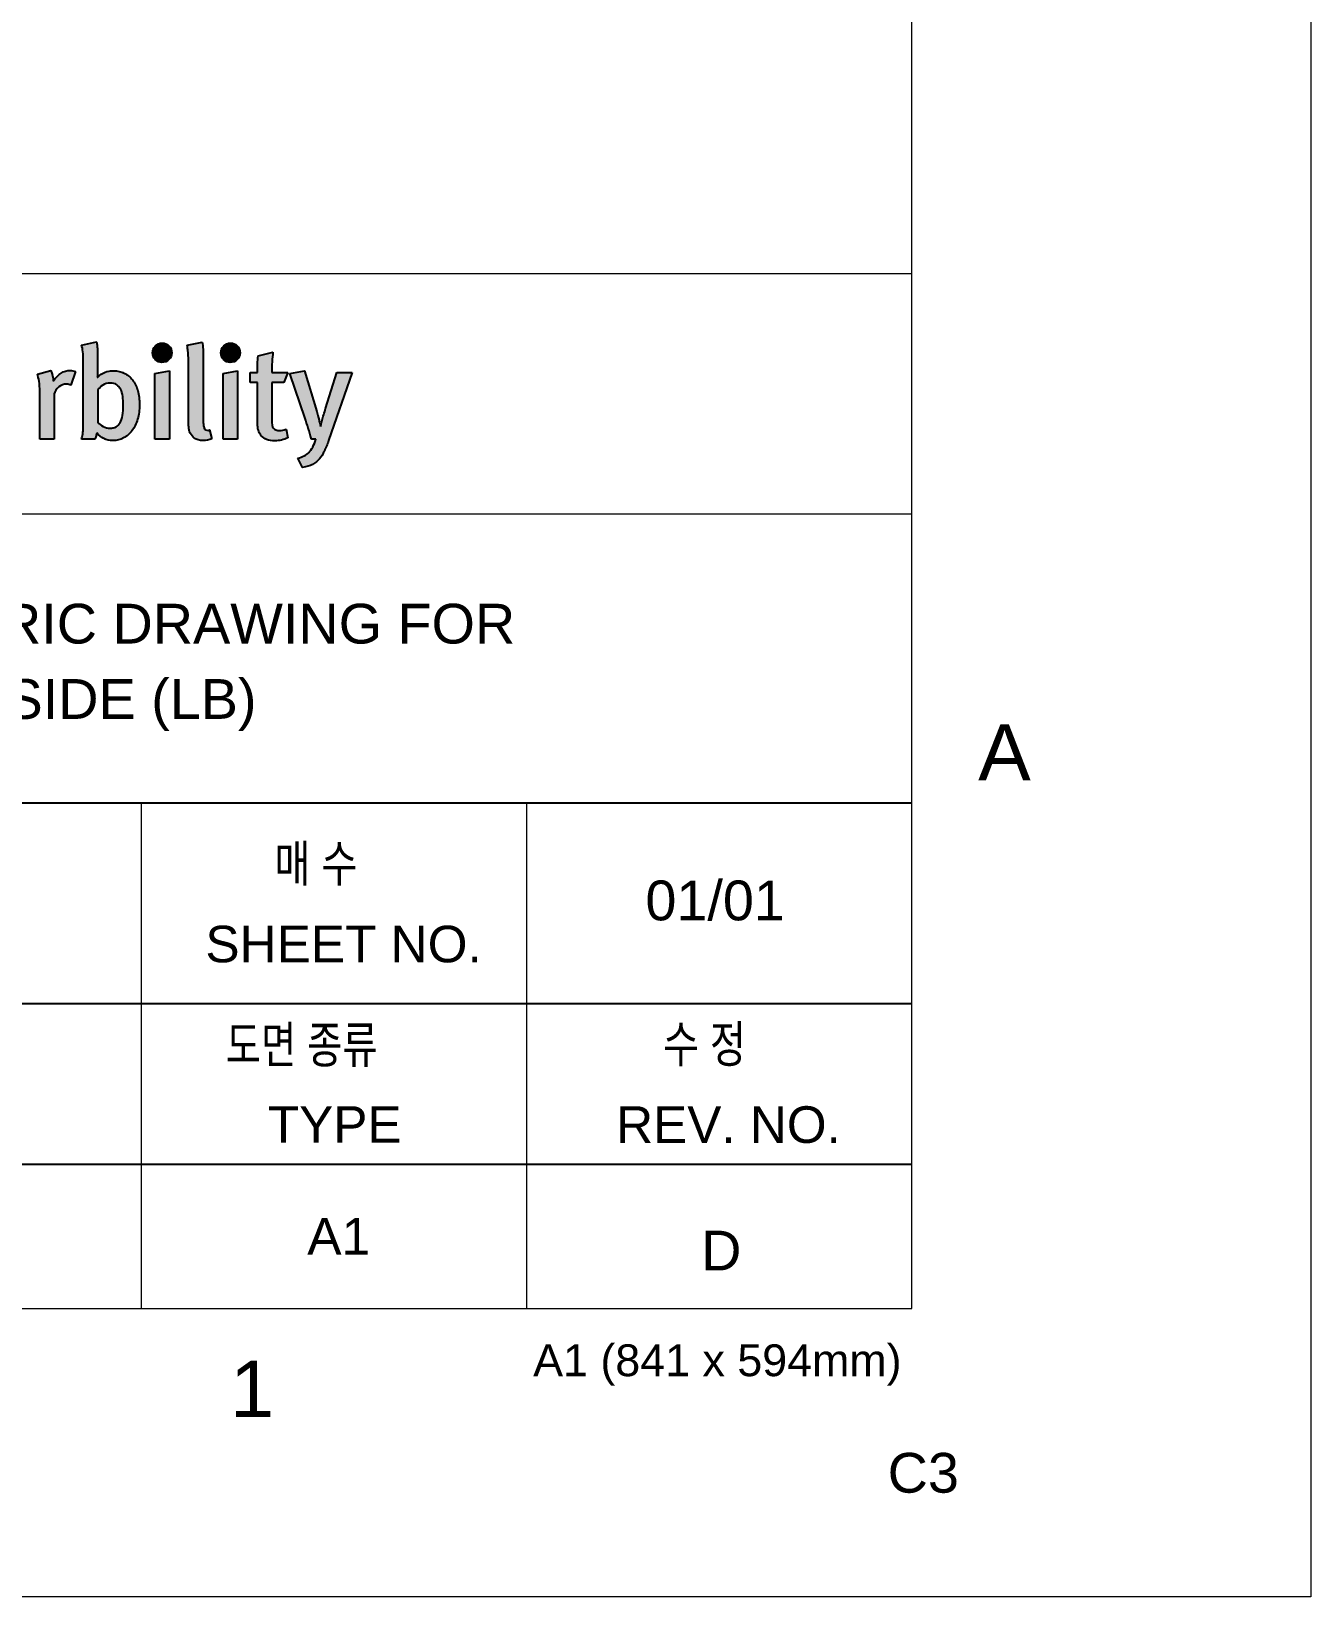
# Model space of a CAD drawing. Header units: inches. Extents: x 1128 to 1969, y -3 to 591.
# Drawn here: x 1889 to 1969.4, y -2.6 to 95.8 of the extents above; entities that cross this region are included whole.
import ezdxf
from ezdxf.enums import TextEntityAlignment as Align

# ---------------------------------------------------------------- set-up
doc = ezdxf.new("R2010")
doc.units = ezdxf.units.IN
doc.header["$MEASUREMENT"] = 0
for name, color, linetype in [('BG 0 -1', 7, 'Continuous'), ('BG _U+B808_U+C774_U+C5B4 1', 7, 'Continuous'), ('BG Default', 7, 'Continuous'), ('BG VPORT', 7, 'Continuous'), ('FRAME', 7, 'Continuous')]:
    doc.layers.add(name, color=color, linetype=linetype)
doc.styles.add('Arial', font='arial.ttf')

msp = doc.modelspace()

# ---------------------------------------------------------------- hatches: boundary and pattern name
at = {"layer": 'BG 0 -1', "linetype": 'ByBlock', "true_color": 0x005bac}
h = msp.add_hatch(color=154, dxfattribs=at)
edge = h.paths.add_edge_path()
edge.add_spline(control_points=[(1897.866, 75.549), (1897.866, 75.384), (1897.806, 75.241), (1897.687, 75.123), (1897.569, 75.004), (1897.424, 74.945), (1897.253, 74.945), (1897.087, 74.945), (1896.947, 75.004), (1896.834, 75.123), (1896.721, 75.241), (1896.664, 75.384), (1896.664, 75.549), (1896.664, 75.721), (1896.722, 75.865), (1896.838, 75.984), (1896.954, 76.103), (1897.098, 76.162), (1897.269, 76.162), (1897.429, 76.162), (1897.569, 76.104), (1897.687, 75.988), (1897.806, 75.873), (1897.866, 75.726), (1897.866, 75.549)], knot_values=[0, 0, 0, 0, 1, 1, 1, 2, 2, 2, 3, 3, 3, 4, 4, 4, 5, 5, 5, 6, 6, 6, 7, 7, 7, 8, 8, 8, 8], degree=3, periodic=0)
h = msp.add_hatch(color=154, dxfattribs=at)
edge = h.paths.add_edge_path()
edge.add_spline(control_points=[(1900.384, 70.139), (1900.219, 70.073), (1900.036, 70.04), (1899.837, 70.04), (1899.605, 70.04), (1899.427, 70.086), (1899.303, 70.177), (1899.179, 70.268), (1899.088, 70.376), (1899.03, 70.5), (1898.971, 70.624), (1898.938, 70.754), (1898.93, 70.889), (1898.922, 71.024), (1898.918, 71.136), (1898.918, 71.225), (1898.918, 71.225), (1898.918, 74.795), (1898.918, 74.795), (1898.918, 74.939), (1898.916, 75.067), (1898.914, 75.181), (1898.911, 75.294), (1898.905, 75.398), (1898.897, 75.491), (1898.889, 75.585), (1898.88, 75.675), (1898.872, 75.761), (1898.864, 75.846), (1898.852, 75.933), (1898.835, 76.022), (1898.835, 76.022), (1899.771, 76.229), (1899.771, 76.229), (1899.804, 76.102), (1899.825, 75.947), (1899.833, 75.765), (1899.841, 75.583), (1899.845, 75.353), (1899.845, 75.077), (1899.845, 75.077), (1899.845, 71.523), (1899.845, 71.523), (1899.845, 71.379), (1899.847, 71.265), (1899.85, 71.179), (1899.852, 71.094), (1899.858, 71.024), (1899.866, 70.972), (1899.875, 70.92), (1899.884, 70.878), (1899.895, 70.848), (1899.906, 70.817), (1899.92, 70.791), (1899.937, 70.769), (1899.964, 70.73), (1900.007, 70.703), (1900.065, 70.686), (1900.123, 70.669), (1900.18, 70.675), (1900.235, 70.703), (1900.235, 70.703), (1900.384, 70.139), (1900.384, 70.139)], knot_values=[0, 0, 0, 0, 1, 1, 1, 2, 2, 2, 3, 3, 3, 4, 4, 4, 5, 5, 5, 6, 6, 6, 7, 7, 7, 8, 8, 8, 9, 9, 9, 10, 10, 10, 11, 11, 11, 12, 12, 12, 13, 13, 13, 14, 14, 14, 15, 15, 15, 16, 16, 16, 17, 17, 17, 18, 18, 18, 19, 19, 19, 20, 20, 20, 21, 21, 21, 21], degree=3, periodic=0)
h = msp.add_hatch(color=154, dxfattribs=at)
edge = h.paths.add_edge_path()
edge.add_spline(control_points=[(1902.157, 75.549), (1902.157, 75.384), (1902.098, 75.241), (1901.979, 75.123), (1901.86, 75.004), (1901.715, 74.945), (1901.544, 74.945), (1901.379, 74.945), (1901.239, 75.004), (1901.126, 75.123), (1901.013, 75.241), (1900.956, 75.384), (1900.956, 75.549), (1900.956, 75.721), (1901.014, 75.865), (1901.13, 75.984), (1901.246, 76.103), (1901.39, 76.162), (1901.561, 76.162), (1901.721, 76.162), (1901.86, 76.104), (1901.979, 75.988), (1902.098, 75.873), (1902.157, 75.726), (1902.157, 75.549)], knot_values=[0, 0, 0, 0, 1, 1, 1, 2, 2, 2, 3, 3, 3, 4, 4, 4, 5, 5, 5, 6, 6, 6, 7, 7, 7, 8, 8, 8, 8], degree=3, periodic=0)
h = msp.add_hatch(color=154, dxfattribs=at)
edge = h.paths.add_edge_path()
edge.add_spline(control_points=[(1905.164, 70.206), (1904.899, 70.084), (1904.626, 70.024), (1904.344, 70.024), (1904.14, 70.024), (1903.969, 70.051), (1903.83, 70.106), (1903.693, 70.161), (1903.581, 70.239), (1903.495, 70.338), (1903.409, 70.438), (1903.347, 70.552), (1903.308, 70.682), (1903.27, 70.812), (1903.251, 70.951), (1903.251, 71.1), (1903.251, 71.1), (1903.251, 73.694), (1903.251, 73.694), (1903.251, 73.694), (1902.787, 73.694), (1902.787, 73.694), (1902.787, 73.694), (1902.787, 74.323), (1902.787, 74.323), (1902.787, 74.323), (1903.251, 74.323), (1903.251, 74.323), (1903.251, 74.5), (1903.252, 74.676), (1903.255, 74.854), (1903.257, 75.03), (1903.27, 75.198), (1903.292, 75.359), (1903.292, 75.359), (1904.228, 75.583), (1904.228, 75.583), (1904.206, 75.411), (1904.188, 75.211), (1904.174, 74.982), (1904.16, 74.753), (1904.154, 74.533), (1904.154, 74.323), (1904.154, 74.323), (1905.156, 74.323), (1905.156, 74.323), (1905.156, 74.323), (1904.916, 73.694), (1904.916, 73.694), (1904.916, 73.694), (1904.145, 73.694), (1904.145, 73.694), (1904.145, 73.694), (1904.145, 71.341), (1904.145, 71.341), (1904.145, 71.081), (1904.181, 70.904), (1904.253, 70.81), (1904.325, 70.716), (1904.46, 70.669), (1904.659, 70.669), (1904.77, 70.669), (1904.899, 70.697), (1905.049, 70.753), (1905.049, 70.753), (1905.164, 70.206), (1905.164, 70.206)], knot_values=[0, 0, 0, 0, 1, 1, 1, 2, 2, 2, 3, 3, 3, 4, 4, 4, 5, 5, 5, 6, 6, 6, 7, 7, 7, 8, 8, 8, 9, 9, 9, 10, 10, 10, 11, 11, 11, 12, 12, 12, 13, 13, 13, 14, 14, 14, 15, 15, 15, 16, 16, 16, 17, 17, 17, 18, 18, 18, 19, 19, 19, 20, 20, 20, 21, 21, 21, 22, 22, 22, 22], degree=3, periodic=0)
h = msp.add_hatch(color=154, dxfattribs=at)
edge = h.paths.add_edge_path()
edge.add_spline(control_points=[(1891.528, 73.528), (1891.484, 73.544), (1891.442, 73.558), (1891.404, 73.569), (1891.365, 73.58), (1891.321, 73.586), (1891.271, 73.586), (1891.078, 73.586), (1890.909, 73.525), (1890.766, 73.404), (1890.622, 73.282), (1890.528, 73.135), (1890.484, 72.965), (1890.484, 72.965), (1890.484, 70.131), (1890.484, 70.131), (1890.484, 70.131), (1889.573, 70.131), (1889.573, 70.131), (1889.573, 70.131), (1889.573, 73.089), (1889.573, 73.089), (1889.573, 73.354), (1889.559, 73.576), (1889.531, 73.756), (1889.503, 73.935), (1889.467, 74.088), (1889.423, 74.216), (1889.423, 74.216), (1890.26, 74.431), (1890.26, 74.431), (1890.365, 74.232), (1890.418, 74.011), (1890.418, 73.768), (1890.583, 74), (1890.752, 74.17), (1890.923, 74.278), (1891.094, 74.385), (1891.282, 74.439), (1891.486, 74.439), (1891.608, 74.439), (1891.715, 74.417), (1891.809, 74.373), (1891.809, 74.373), (1891.528, 73.528), (1891.528, 73.528)], knot_values=[0, 0, 0, 0, 1, 1, 1, 2, 2, 2, 3, 3, 3, 4, 4, 4, 5, 5, 5, 6, 6, 6, 7, 7, 7, 8, 8, 8, 9, 9, 9, 10, 10, 10, 11, 11, 11, 12, 12, 12, 13, 13, 13, 14, 14, 14, 15, 15, 15, 15], degree=3, periodic=0)
for points in [[(1896.797, 70.131), (1896.797, 74.257), (1897.716, 74.423), (1897.716, 70.131)], [(1901.088, 70.131), (1901.088, 74.257), (1902.008, 74.423), (1902.008, 70.131)]]:
    msp.add_hatch(color=154, dxfattribs=at).paths.add_polyline_path(points)
h = msp.add_hatch(color=154, dxfattribs=at)
edge = h.paths.add_edge_path()
edge.add_spline(control_points=[(1907.724, 70.04), (1907.636, 69.786), (1907.547, 69.564), (1907.459, 69.373), (1907.371, 69.183), (1907.267, 69.018), (1907.148, 68.88), (1907.03, 68.742), (1906.886, 68.629), (1906.718, 68.54), (1906.549, 68.452), (1906.341, 68.386), (1906.092, 68.342), (1906.092, 68.342), (1905.794, 68.93), (1905.794, 68.93), (1905.937, 68.969), (1906.066, 69.015), (1906.179, 69.071), (1906.292, 69.126), (1906.395, 69.199), (1906.486, 69.29), (1906.577, 69.381), (1906.658, 69.495), (1906.73, 69.63), (1906.802, 69.765), (1906.868, 69.932), (1906.929, 70.131), (1906.929, 70.131), (1906.639, 70.131), (1906.639, 70.131), (1906.578, 70.368), (1906.512, 70.598), (1906.44, 70.819), (1906.368, 71.039), (1906.302, 71.244), (1906.241, 71.432), (1906.241, 71.432), (1905.288, 74.257), (1905.288, 74.257), (1905.288, 74.257), (1906.216, 74.414), (1906.216, 74.414), (1906.216, 74.414), (1906.987, 71.863), (1906.987, 71.863), (1907.003, 71.802), (1907.023, 71.722), (1907.045, 71.622), (1907.045, 71.622), (1907.119, 71.324), (1907.119, 71.324), (1907.147, 71.225), (1907.169, 71.136), (1907.186, 71.059), (1907.202, 70.982), (1907.213, 70.935), (1907.219, 70.918), (1907.219, 70.924), (1907.229, 70.964), (1907.248, 71.038), (1907.267, 71.113), (1907.291, 71.204), (1907.318, 71.312), (1907.346, 71.419), (1907.379, 71.538), (1907.418, 71.668), (1907.456, 71.798), (1907.495, 71.926), (1907.534, 72.053), (1907.534, 72.053), (1908.23, 74.323), (1908.23, 74.323), (1908.23, 74.323), (1909.207, 74.323), (1909.207, 74.323), (1909.207, 74.323), (1907.724, 70.04), (1907.724, 70.04)], knot_values=[0, 0, 0, 0, 1, 1, 1, 2, 2, 2, 3, 3, 3, 4, 4, 4, 5, 5, 5, 6, 6, 6, 7, 7, 7, 8, 8, 8, 9, 9, 9, 10, 10, 10, 11, 11, 11, 12, 12, 12, 13, 13, 13, 14, 14, 14, 15, 15, 15, 16, 16, 16, 17, 17, 17, 18, 18, 18, 19, 19, 19, 20, 20, 20, 21, 21, 21, 22, 22, 22, 23, 23, 23, 24, 24, 24, 25, 25, 25, 26, 26, 26, 26], degree=3, periodic=0)
at = {"layer": 'BG Default', "linetype": 'ByBlock', "true_color": 0x4482f4}
h = msp.add_hatch(color=163, dxfattribs=at)
h.paths.add_polyline_path([(1892.307, 75.019), (1892.307, 71.067), (1892.305, 70.87), (1892.298, 70.707), (1892.289, 70.572), (1892.278, 70.458), (1892.263, 70.362), (1892.245, 70.28), (1892.223, 70.206), (1892.199, 70.131), (1893.036, 70.131), (1893.055, 70.168), (1893.072, 70.206), (1893.086, 70.243), (1893.098, 70.28), (1893.122, 70.378), (1893.152, 70.521), (1893.201, 70.462), (1893.253, 70.408), (1893.306, 70.357), (1893.361, 70.31), (1893.418, 70.267), (1893.477, 70.228), (1893.538, 70.192), (1893.601, 70.16), (1893.666, 70.132), (1893.732, 70.108), (1893.801, 70.087), (1893.871, 70.07), (1893.943, 70.057), (1894.017, 70.048), (1894.093, 70.042), (1894.171, 70.04), (1894.261, 70.043), (1894.349, 70.05), (1894.436, 70.063), (1894.521, 70.08), (1894.604, 70.103), (1894.685, 70.131), (1894.764, 70.164), (1894.842, 70.202), (1894.917, 70.244), (1894.99, 70.291), (1895.06, 70.342), (1895.128, 70.397), (1895.193, 70.457), (1895.255, 70.521), (1895.315, 70.589), (1895.372, 70.661), (1895.426, 70.738), (1895.478, 70.818), (1895.526, 70.901), (1895.571, 70.989), (1895.613, 71.079), (1895.652, 71.174), (1895.687, 71.272), (1895.72, 71.374), (1895.749, 71.479), (1895.774, 71.587), (1895.796, 71.697), (1895.813, 71.811), (1895.827, 71.927), (1895.837, 72.046), (1895.842, 72.169), (1895.844, 72.294), (1895.843, 72.414), (1895.837, 72.532), (1895.828, 72.647), (1895.815, 72.758), (1895.799, 72.867), (1895.779, 72.973), (1895.755, 73.076), (1895.728, 73.176), (1895.698, 73.272), (1895.664, 73.365), (1895.628, 73.455), (1895.588, 73.54), (1895.546, 73.622), (1895.501, 73.701), (1895.452, 73.776), (1895.401, 73.847), (1895.347, 73.914), (1895.29, 73.978), (1895.23, 74.037), (1895.167, 74.092), (1895.101, 74.144), (1895.033, 74.191), (1894.961, 74.234), (1894.887, 74.273), (1894.811, 74.308), (1894.732, 74.339), (1894.651, 74.364), (1894.567, 74.385), (1894.482, 74.402), (1894.394, 74.413), (1894.304, 74.42), (1894.212, 74.423), (1894.138, 74.421), (1894.067, 74.417), (1893.997, 74.409), (1893.928, 74.399), (1893.862, 74.385), (1893.797, 74.369), (1893.735, 74.35), (1893.674, 74.327), (1893.614, 74.302), (1893.555, 74.272), (1893.497, 74.239), (1893.439, 74.202), (1893.383, 74.161), (1893.327, 74.117), (1893.272, 74.069), (1893.218, 74.017), (1893.185, 74.025), (1893.189, 74.038), (1893.193, 74.062), (1893.201, 74.141), (1893.207, 74.261), (1893.21, 74.423), (1893.21, 75.4), (1893.206, 75.632), (1893.197, 75.831), (1893.189, 75.925), (1893.177, 76.024), (1893.162, 76.128), (1893.143, 76.237), (1892.199, 76.03), (1892.226, 75.939), (1892.249, 75.84), (1892.267, 75.734), (1892.282, 75.62), (1892.293, 75.494), (1892.3, 75.352)])
h.paths.add_polyline_path([(1893.218, 73.23), (1893.25, 73.269), (1893.284, 73.307), (1893.359, 73.381), (1893.442, 73.452), (1893.533, 73.52), (1893.582, 73.551), (1893.634, 73.578), (1893.69, 73.6), (1893.748, 73.619), (1893.81, 73.634), (1893.875, 73.644), (1893.942, 73.65), (1894.013, 73.652), (1894.074, 73.651), (1894.132, 73.645), (1894.186, 73.637), (1894.238, 73.625), (1894.287, 73.61), (1894.332, 73.592), (1894.375, 73.57), (1894.415, 73.544), (1894.452, 73.516), (1894.488, 73.486), (1894.521, 73.453), (1894.553, 73.417), (1894.582, 73.379), (1894.61, 73.339), (1894.636, 73.296), (1894.66, 73.25), (1894.681, 73.203), (1894.701, 73.153), (1894.72, 73.102), (1894.736, 73.048), (1894.751, 72.993), (1894.764, 72.936), (1894.775, 72.877), (1894.784, 72.815), (1894.798, 72.689), (1894.809, 72.559), (1894.815, 72.424), (1894.817, 72.285), (1894.814, 72.095), (1894.805, 71.919), (1894.79, 71.758), (1894.768, 71.61), (1894.755, 71.541), (1894.741, 71.476), (1894.725, 71.414), (1894.707, 71.356), (1894.688, 71.301), (1894.668, 71.25), (1894.646, 71.203), (1894.622, 71.158), (1894.597, 71.117), (1894.57, 71.079), (1894.541, 71.043), (1894.51, 71.01), (1894.478, 70.979), (1894.443, 70.951), (1894.407, 70.926), (1894.368, 70.904), (1894.328, 70.884), (1894.287, 70.866), (1894.243, 70.852), (1894.197, 70.84), (1894.15, 70.831), (1894.101, 70.824), (1894.05, 70.82), (1893.997, 70.819), (1893.935, 70.82), (1893.876, 70.826), (1893.818, 70.834), (1893.762, 70.847), (1893.707, 70.862), (1893.654, 70.882), (1893.603, 70.904), (1893.553, 70.931), (1893.459, 70.988), (1893.372, 71.05), (1893.292, 71.115), (1893.218, 71.183)], flags=16)
at = {"layer": 'BG Default', "linetype": 'ByBlock', "true_color": 0x266df2}
h = msp.add_hatch(color=150, dxfattribs=at)
h.paths.add_polyline_path([(1893.218, 74.017), (1893.185, 74.025), (1893.189, 74.038), (1893.193, 74.062), (1893.201, 74.141), (1893.207, 74.261), (1893.21, 74.423), (1893.21, 75.4), (1893.206, 75.632), (1893.197, 75.831), (1893.189, 75.925), (1893.177, 76.024), (1893.162, 76.128), (1893.143, 76.237), (1892.199, 76.03), (1892.226, 75.939), (1892.249, 75.84), (1892.267, 75.734), (1892.282, 75.62), (1892.293, 75.494), (1892.3, 75.352), (1892.305, 75.193), (1892.307, 75.019), (1892.307, 71.067), (1892.305, 70.87), (1892.298, 70.707), (1892.289, 70.572), (1892.278, 70.458), (1892.263, 70.362), (1892.245, 70.28), (1892.223, 70.206), (1892.199, 70.131), (1893.036, 70.131), (1893.055, 70.168), (1893.072, 70.206), (1893.086, 70.243), (1893.098, 70.28), (1893.122, 70.378), (1893.152, 70.521), (1893.201, 70.462), (1893.253, 70.408), (1893.306, 70.357), (1893.361, 70.31), (1893.418, 70.267), (1893.477, 70.228), (1893.538, 70.192), (1893.601, 70.16), (1893.666, 70.132), (1893.732, 70.108), (1893.801, 70.087), (1893.871, 70.07), (1893.943, 70.057), (1894.017, 70.048), (1894.093, 70.042), (1894.171, 70.04), (1894.261, 70.043), (1894.349, 70.05), (1894.436, 70.063), (1894.521, 70.08), (1894.604, 70.103), (1894.685, 70.131), (1894.764, 70.164), (1894.842, 70.202), (1894.917, 70.244), (1894.99, 70.291), (1895.06, 70.342), (1895.128, 70.397), (1895.193, 70.457), (1895.255, 70.521), (1895.315, 70.589), (1895.372, 70.661), (1895.426, 70.738), (1895.478, 70.818), (1895.526, 70.901), (1895.571, 70.989), (1895.613, 71.079), (1895.652, 71.174), (1895.687, 71.272), (1895.72, 71.374), (1895.749, 71.479), (1895.774, 71.587), (1895.796, 71.697), (1895.813, 71.811), (1895.827, 71.927), (1895.837, 72.046), (1895.842, 72.169), (1895.844, 72.294), (1895.843, 72.414), (1895.837, 72.532), (1895.828, 72.647), (1895.815, 72.758), (1895.799, 72.867), (1895.779, 72.973), (1895.755, 73.076), (1895.728, 73.176), (1895.698, 73.272), (1895.664, 73.365), (1895.628, 73.455), (1895.588, 73.54), (1895.546, 73.622), (1895.501, 73.701), (1895.452, 73.776), (1895.401, 73.847), (1895.347, 73.914), (1895.29, 73.978), (1895.23, 74.037), (1895.167, 74.092), (1895.101, 74.144), (1895.033, 74.191), (1894.961, 74.234), (1894.887, 74.273), (1894.811, 74.308), (1894.732, 74.339), (1894.651, 74.364), (1894.567, 74.385), (1894.482, 74.402), (1894.394, 74.413), (1894.304, 74.42), (1894.212, 74.423), (1894.138, 74.421), (1894.067, 74.417), (1893.997, 74.409), (1893.928, 74.399), (1893.862, 74.385), (1893.797, 74.369), (1893.735, 74.35), (1893.674, 74.327), (1893.614, 74.302), (1893.555, 74.272), (1893.497, 74.239), (1893.439, 74.202), (1893.383, 74.161), (1893.327, 74.117)])
h.paths.add_polyline_path([(1893.218, 73.23), (1893.25, 73.269), (1893.284, 73.307), (1893.359, 73.381), (1893.442, 73.452), (1893.533, 73.52), (1893.582, 73.551), (1893.634, 73.578), (1893.69, 73.6), (1893.748, 73.619), (1893.81, 73.634), (1893.875, 73.644), (1893.942, 73.65), (1894.013, 73.652), (1894.074, 73.651), (1894.132, 73.645), (1894.186, 73.637), (1894.238, 73.625), (1894.287, 73.61), (1894.332, 73.592), (1894.375, 73.57), (1894.415, 73.544), (1894.452, 73.516), (1894.488, 73.486), (1894.521, 73.453), (1894.553, 73.417), (1894.582, 73.379), (1894.61, 73.339), (1894.636, 73.296), (1894.66, 73.25), (1894.681, 73.203), (1894.701, 73.153), (1894.72, 73.102), (1894.736, 73.048), (1894.751, 72.993), (1894.764, 72.936), (1894.775, 72.877), (1894.784, 72.815), (1894.798, 72.689), (1894.809, 72.559), (1894.815, 72.424), (1894.817, 72.285), (1894.814, 72.095), (1894.805, 71.919), (1894.79, 71.758), (1894.768, 71.61), (1894.755, 71.541), (1894.741, 71.476), (1894.725, 71.414), (1894.707, 71.356), (1894.688, 71.301), (1894.668, 71.25), (1894.646, 71.203), (1894.622, 71.158), (1894.597, 71.117), (1894.57, 71.079), (1894.541, 71.043), (1894.51, 71.01), (1894.478, 70.979), (1894.443, 70.951), (1894.407, 70.926), (1894.368, 70.904), (1894.328, 70.884), (1894.287, 70.866), (1894.243, 70.852), (1894.197, 70.84), (1894.15, 70.831), (1894.101, 70.824), (1894.05, 70.82), (1893.997, 70.819), (1893.935, 70.82), (1893.876, 70.826), (1893.818, 70.834), (1893.762, 70.847), (1893.707, 70.862), (1893.654, 70.882), (1893.603, 70.904), (1893.553, 70.931), (1893.459, 70.988), (1893.372, 71.05), (1893.292, 71.115), (1893.218, 71.183)], flags=16)

# ---------------------------------------------------------------- linework, layer by layer
at = {"layer": 'BG 0 -1', "color": 7, "linetype": 'Continuous', "lineweight": 9}
for p, q in [((1969.429, 591.393), (1969.429, -2.607)), ((1944.36, 15.501), (1944.36, 574.14)), ((1795.093, 80.536), (1944.36, 80.536)), ((1795.093, 65.424), (1944.36, 65.424)), ((1895.949, 47.27), (1895.949, 15.501)), ((1920.154, 47.27), (1920.154, 15.501)), ((1153.54, 15.501), (1944.36, 15.501)), ((1969.429, -2.607), (1128.429, -2.607))]:
    msp.add_line(p, q, dxfattribs=at)
at = {"layer": 'BG 0 -1', "color": 7, "linetype": 'Continuous', "lineweight": 0}
for points in [[(1896.797, 70.131), (1896.797, 74.257), (1897.716, 74.423), (1897.716, 70.131)], [(1901.088, 70.131), (1901.088, 74.257), (1902.008, 74.423), (1902.008, 70.131)]]:
    msp.add_lwpolyline(points, close=True, dxfattribs=at)
for points, knots in [([(1897.866, 75.549), (1897.866, 75.384), (1897.806, 75.241), (1897.687, 75.123), (1897.569, 75.004), (1897.424, 74.945), (1897.253, 74.945), (1897.087, 74.945), (1896.947, 75.004), (1896.834, 75.123), (1896.721, 75.241), (1896.664, 75.384), (1896.664, 75.549), (1896.664, 75.721), (1896.722, 75.865), (1896.838, 75.984), (1896.954, 76.103), (1897.098, 76.162), (1897.269, 76.162), (1897.429, 76.162), (1897.569, 76.104), (1897.687, 75.988), (1897.806, 75.873), (1897.866, 75.726), (1897.866, 75.549)], [0, 0, 0, 0, 1, 1, 1, 2, 2, 2, 3, 3, 3, 4, 4, 4, 5, 5, 5, 6, 6, 6, 7, 7, 7, 8, 8, 8, 8]), ([(1900.384, 70.139), (1900.219, 70.073), (1900.036, 70.04), (1899.837, 70.04), (1899.605, 70.04), (1899.427, 70.086), (1899.303, 70.177), (1899.179, 70.268), (1899.088, 70.376), (1899.03, 70.5), (1898.971, 70.624), (1898.938, 70.754), (1898.93, 70.889), (1898.922, 71.024), (1898.918, 71.136), (1898.918, 71.225), (1898.918, 71.225), (1898.918, 74.795), (1898.918, 74.795), (1898.918, 74.939), (1898.916, 75.067), (1898.914, 75.181), (1898.911, 75.294), (1898.905, 75.398), (1898.897, 75.491), (1898.889, 75.585), (1898.88, 75.675), (1898.872, 75.761), (1898.864, 75.846), (1898.852, 75.933), (1898.835, 76.022), (1898.835, 76.022), (1899.771, 76.229), (1899.771, 76.229), (1899.804, 76.102), (1899.825, 75.947), (1899.833, 75.765), (1899.841, 75.583), (1899.845, 75.353), (1899.845, 75.077), (1899.845, 75.077), (1899.845, 71.523), (1899.845, 71.523), (1899.845, 71.379), (1899.847, 71.265), (1899.85, 71.179), (1899.852, 71.094), (1899.858, 71.024), (1899.866, 70.972), (1899.875, 70.92), (1899.884, 70.878), (1899.895, 70.848), (1899.906, 70.817), (1899.92, 70.791), (1899.937, 70.769), (1899.964, 70.73), (1900.007, 70.703), (1900.065, 70.686), (1900.123, 70.669), (1900.18, 70.675), (1900.235, 70.703), (1900.235, 70.703), (1900.384, 70.139), (1900.384, 70.139)], [0, 0, 0, 0, 1, 1, 1, 2, 2, 2, 3, 3, 3, 4, 4, 4, 5, 5, 5, 6, 6, 6, 7, 7, 7, 8, 8, 8, 9, 9, 9, 10, 10, 10, 11, 11, 11, 12, 12, 12, 13, 13, 13, 14, 14, 14, 15, 15, 15, 16, 16, 16, 17, 17, 17, 18, 18, 18, 19, 19, 19, 20, 20, 20, 21, 21, 21, 21]), ([(1902.157, 75.549), (1902.157, 75.384), (1902.098, 75.241), (1901.979, 75.123), (1901.86, 75.004), (1901.715, 74.945), (1901.544, 74.945), (1901.379, 74.945), (1901.239, 75.004), (1901.126, 75.123), (1901.013, 75.241), (1900.956, 75.384), (1900.956, 75.549), (1900.956, 75.721), (1901.014, 75.865), (1901.13, 75.984), (1901.246, 76.103), (1901.39, 76.162), (1901.561, 76.162), (1901.721, 76.162), (1901.86, 76.104), (1901.979, 75.988), (1902.098, 75.873), (1902.157, 75.726), (1902.157, 75.549)], [0, 0, 0, 0, 1, 1, 1, 2, 2, 2, 3, 3, 3, 4, 4, 4, 5, 5, 5, 6, 6, 6, 7, 7, 7, 8, 8, 8, 8]), ([(1905.164, 70.206), (1904.899, 70.084), (1904.626, 70.024), (1904.344, 70.024), (1904.14, 70.024), (1903.969, 70.051), (1903.83, 70.106), (1903.693, 70.161), (1903.581, 70.239), (1903.495, 70.338), (1903.409, 70.438), (1903.347, 70.552), (1903.308, 70.682), (1903.27, 70.812), (1903.251, 70.951), (1903.251, 71.1), (1903.251, 71.1), (1903.251, 73.694), (1903.251, 73.694), (1903.251, 73.694), (1902.787, 73.694), (1902.787, 73.694), (1902.787, 73.694), (1902.787, 74.323), (1902.787, 74.323), (1902.787, 74.323), (1903.251, 74.323), (1903.251, 74.323), (1903.251, 74.5), (1903.252, 74.676), (1903.255, 74.854), (1903.257, 75.03), (1903.27, 75.198), (1903.292, 75.359), (1903.292, 75.359), (1904.228, 75.583), (1904.228, 75.583), (1904.206, 75.411), (1904.188, 75.211), (1904.174, 74.982), (1904.16, 74.753), (1904.154, 74.533), (1904.154, 74.323), (1904.154, 74.323), (1905.156, 74.323), (1905.156, 74.323), (1905.156, 74.323), (1904.916, 73.694), (1904.916, 73.694), (1904.916, 73.694), (1904.145, 73.694), (1904.145, 73.694), (1904.145, 73.694), (1904.145, 71.341), (1904.145, 71.341), (1904.145, 71.081), (1904.181, 70.904), (1904.253, 70.81), (1904.325, 70.716), (1904.46, 70.669), (1904.659, 70.669), (1904.77, 70.669), (1904.899, 70.697), (1905.049, 70.753), (1905.049, 70.753), (1905.164, 70.206), (1905.164, 70.206)], [0, 0, 0, 0, 1, 1, 1, 2, 2, 2, 3, 3, 3, 4, 4, 4, 5, 5, 5, 6, 6, 6, 7, 7, 7, 8, 8, 8, 9, 9, 9, 10, 10, 10, 11, 11, 11, 12, 12, 12, 13, 13, 13, 14, 14, 14, 15, 15, 15, 16, 16, 16, 17, 17, 17, 18, 18, 18, 19, 19, 19, 20, 20, 20, 21, 21, 21, 22, 22, 22, 22]), ([(1891.528, 73.528), (1891.484, 73.544), (1891.442, 73.558), (1891.404, 73.569), (1891.365, 73.58), (1891.321, 73.586), (1891.271, 73.586), (1891.078, 73.586), (1890.909, 73.525), (1890.766, 73.404), (1890.622, 73.282), (1890.528, 73.135), (1890.484, 72.965), (1890.484, 72.965), (1890.484, 70.131), (1890.484, 70.131), (1890.484, 70.131), (1889.573, 70.131), (1889.573, 70.131), (1889.573, 70.131), (1889.573, 73.089), (1889.573, 73.089), (1889.573, 73.354), (1889.559, 73.576), (1889.531, 73.756), (1889.503, 73.935), (1889.467, 74.088), (1889.423, 74.216), (1889.423, 74.216), (1890.26, 74.431), (1890.26, 74.431), (1890.365, 74.232), (1890.418, 74.011), (1890.418, 73.768), (1890.583, 74), (1890.752, 74.17), (1890.923, 74.278), (1891.094, 74.385), (1891.282, 74.439), (1891.486, 74.439), (1891.608, 74.439), (1891.715, 74.417), (1891.809, 74.373), (1891.809, 74.373), (1891.528, 73.528), (1891.528, 73.528)], [0, 0, 0, 0, 1, 1, 1, 2, 2, 2, 3, 3, 3, 4, 4, 4, 5, 5, 5, 6, 6, 6, 7, 7, 7, 8, 8, 8, 9, 9, 9, 10, 10, 10, 11, 11, 11, 12, 12, 12, 13, 13, 13, 14, 14, 14, 15, 15, 15, 15]), ([(1907.724, 70.04), (1907.636, 69.786), (1907.547, 69.564), (1907.459, 69.373), (1907.371, 69.183), (1907.267, 69.018), (1907.148, 68.88), (1907.03, 68.742), (1906.886, 68.629), (1906.718, 68.54), (1906.549, 68.452), (1906.341, 68.386), (1906.092, 68.342), (1906.092, 68.342), (1905.794, 68.93), (1905.794, 68.93), (1905.937, 68.969), (1906.066, 69.015), (1906.179, 69.071), (1906.292, 69.126), (1906.395, 69.199), (1906.486, 69.29), (1906.577, 69.381), (1906.658, 69.495), (1906.73, 69.63), (1906.802, 69.765), (1906.868, 69.932), (1906.929, 70.131), (1906.929, 70.131), (1906.639, 70.131), (1906.639, 70.131), (1906.578, 70.368), (1906.512, 70.598), (1906.44, 70.819), (1906.368, 71.039), (1906.302, 71.244), (1906.241, 71.432), (1906.241, 71.432), (1905.288, 74.257), (1905.288, 74.257), (1905.288, 74.257), (1906.216, 74.414), (1906.216, 74.414), (1906.216, 74.414), (1906.987, 71.863), (1906.987, 71.863), (1907.003, 71.802), (1907.023, 71.722), (1907.045, 71.622), (1907.045, 71.622), (1907.119, 71.324), (1907.119, 71.324), (1907.147, 71.225), (1907.169, 71.136), (1907.186, 71.059), (1907.202, 70.982), (1907.213, 70.935), (1907.219, 70.918), (1907.219, 70.924), (1907.229, 70.964), (1907.248, 71.038), (1907.267, 71.113), (1907.291, 71.204), (1907.318, 71.312), (1907.346, 71.419), (1907.379, 71.538), (1907.418, 71.668), (1907.456, 71.798), (1907.495, 71.926), (1907.534, 72.053), (1907.534, 72.053), (1908.23, 74.323), (1908.23, 74.323), (1908.23, 74.323), (1909.207, 74.323), (1909.207, 74.323), (1909.207, 74.323), (1907.724, 70.04), (1907.724, 70.04)], [0, 0, 0, 0, 1, 1, 1, 2, 2, 2, 3, 3, 3, 4, 4, 4, 5, 5, 5, 6, 6, 6, 7, 7, 7, 8, 8, 8, 9, 9, 9, 10, 10, 10, 11, 11, 11, 12, 12, 12, 13, 13, 13, 14, 14, 14, 15, 15, 15, 16, 16, 16, 17, 17, 17, 18, 18, 18, 19, 19, 19, 20, 20, 20, 21, 21, 21, 22, 22, 22, 23, 23, 23, 24, 24, 24, 25, 25, 25, 26, 26, 26, 26])]:
    msp.add_open_spline(points, degree=3, knots=knots, dxfattribs=at)
at = {"layer": 'BG _U+B808_U+C774_U+C5B4 1', "color": 7, "linetype": 'Continuous', "lineweight": 25}
for p, q in [((1892.199, 76.03), (1893.143, 76.237)), ((1898.835, 76.022), (1899.771, 76.229)), ((1898.897, 75.491), (1898.872, 75.761)), ((1892.307, 71.067), (1892.307, 75.019)), ((1893.21, 75.4), (1893.21, 74.423)), ((1898.918, 74.795), (1898.914, 75.181)), ((1898.918, 71.225), (1898.918, 74.795)), ((1899.845, 75.077), (1899.845, 71.523)), ((1903.251, 74.323), (1903.255, 74.854)), ((1903.292, 75.359), (1904.228, 75.583)), ((1889.423, 74.216), (1890.26, 74.431)), ((1891.809, 74.373), (1891.528, 73.528)), ((1893.185, 74.025), (1893.218, 74.017)), ((1896.797, 74.257), (1897.716, 74.423)), ((1896.797, 70.131), (1896.797, 74.257)), ((1897.716, 74.423), (1897.716, 70.131)), ((1901.088, 74.257), (1902.008, 74.423)), ((1901.088, 70.131), (1901.088, 74.257)), ((1902.008, 74.423), (1902.008, 70.131)), ((1902.787, 73.694), (1902.787, 74.323)), ((1902.787, 74.323), (1903.251, 74.323)), ((1904.154, 74.323), (1905.156, 74.323)), ((1905.156, 74.323), (1904.916, 73.694)), ((1905.288, 74.257), (1906.216, 74.414)), ((1906.241, 71.432), (1905.288, 74.257)), ((1906.216, 74.414), (1906.987, 71.863)), ((1907.534, 72.053), (1908.23, 74.323)), ((1909.207, 74.323), (1907.724, 70.04)), ((1908.23, 74.323), (1909.207, 74.323)), ((1889.573, 70.131), (1889.573, 73.089)), ((1890.484, 72.965), (1890.484, 70.131)), ((1891.528, 73.528), (1891.404, 73.569)), ((1893.218, 73.23), (1893.218, 71.183)), ((1903.251, 73.694), (1902.787, 73.694)), ((1903.251, 71.1), (1903.251, 73.694)), ((1904.916, 73.694), (1904.145, 73.694)), ((1904.145, 73.694), (1904.145, 71.341)), ((1906.987, 71.863), (1907.045, 71.622)), ((1907.045, 71.622), (1907.119, 71.324)), ((1907.219, 70.918), (1907.248, 71.038)), ((1890.484, 70.131), (1889.573, 70.131)), ((1893.036, 70.131), (1892.199, 70.131)), ((1897.716, 70.131), (1896.797, 70.131)), ((1900.235, 70.703), (1900.384, 70.139)), ((1902.008, 70.131), (1901.088, 70.131)), ((1905.049, 70.753), (1905.164, 70.206)), ((1906.929, 70.131), (1906.639, 70.131)), ((1906.092, 68.342), (1905.794, 68.93))]:
    msp.add_line(p, q, dxfattribs=at)
for points, knots in [([(1892.307, 75.019), (1892.307, 75.262), (1892.298, 75.462), (1892.282, 75.62), (1892.265, 75.777), (1892.237, 75.914), (1892.199, 76.03)], [13, 13, 13, 13, 14, 14, 14, 15, 15, 15, 15]), ([(1896.834, 75.123), (1896.721, 75.241), (1896.664, 75.384), (1896.664, 75.549), (1896.664, 75.721), (1896.722, 75.865), (1896.838, 75.984)], [3, 3, 3, 3, 4, 4, 4, 5, 5, 5, 5]), ([(1896.838, 75.984), (1896.954, 76.103), (1897.098, 76.162), (1897.269, 76.162), (1897.429, 76.162), (1897.569, 76.104), (1897.687, 75.988)], [5, 5, 5, 5, 6, 6, 6, 7, 7, 7, 7]), ([(1899.771, 76.229), (1899.804, 76.102), (1899.825, 75.947), (1899.833, 75.765), (1899.841, 75.583), (1899.845, 75.353), (1899.845, 75.077)], [11, 11, 11, 11, 12, 12, 12, 13, 13, 13, 13]), ([(1901.126, 75.123), (1901.013, 75.241), (1900.956, 75.384), (1900.956, 75.549), (1900.956, 75.721), (1901.014, 75.865), (1901.13, 75.984)], [3, 3, 3, 3, 4, 4, 4, 5, 5, 5, 5]), ([(1901.13, 75.984), (1901.246, 76.103), (1901.39, 76.162), (1901.561, 76.162), (1901.721, 76.162), (1901.86, 76.104), (1901.979, 75.988)], [5, 5, 5, 5, 6, 6, 6, 7, 7, 7, 7]), ([(1897.866, 75.549), (1897.866, 75.384), (1897.806, 75.241), (1897.687, 75.123), (1897.569, 75.004), (1897.424, 74.945), (1897.253, 74.945), (1897.087, 74.945), (1896.947, 75.004), (1896.834, 75.123)], [0, 0, 0, 0, 1, 1, 1, 2, 2, 2, 3, 3, 3, 3]), ([(1902.157, 75.549), (1902.157, 75.384), (1902.098, 75.241), (1901.979, 75.123), (1901.86, 75.004), (1901.715, 74.945), (1901.544, 74.945), (1901.379, 74.945), (1901.239, 75.004), (1901.126, 75.123)], [0, 0, 0, 0, 1, 1, 1, 2, 2, 2, 3, 3, 3, 3]), ([(1890.923, 74.278), (1891.094, 74.385), (1891.282, 74.439), (1891.486, 74.439), (1891.608, 74.439), (1891.715, 74.417), (1891.809, 74.373)], [12, 12, 12, 12, 13, 13, 13, 14, 14, 14, 14]), ([(1893.674, 74.327), (1893.834, 74.391), (1894.013, 74.423), (1894.212, 74.423), (1894.461, 74.423), (1894.686, 74.373), (1894.887, 74.273)], [23, 23, 23, 23, 24, 24, 24, 25, 25, 25, 25]), ([(1894.887, 74.273), (1895.089, 74.174), (1895.26, 74.032), (1895.401, 73.847), (1895.542, 73.662), (1895.651, 73.438), (1895.728, 73.176)], [25, 25, 25, 25, 26, 26, 26, 27, 27, 27, 27]), ([(1891.404, 73.569), (1891.365, 73.58), (1891.321, 73.586), (1891.271, 73.586), (1891.078, 73.586), (1890.909, 73.525), (1890.766, 73.404), (1890.622, 73.282), (1890.528, 73.135), (1890.484, 72.965)], [1, 1, 1, 1, 2, 2, 2, 3, 3, 3, 4, 4, 4, 4]), ([(1894.415, 73.544), (1894.313, 73.616), (1894.179, 73.652), (1894.013, 73.652), (1893.82, 73.652), (1893.66, 73.608), (1893.533, 73.52)], [3, 3, 3, 3, 4, 4, 4, 5, 5, 5, 5]), ([(1907.248, 71.038), (1907.267, 71.113), (1907.291, 71.204), (1907.318, 71.312), (1907.346, 71.419), (1907.379, 71.538), (1907.418, 71.668), (1907.456, 71.798), (1907.495, 71.926), (1907.534, 72.053)], [20, 20, 20, 20, 21, 21, 21, 22, 22, 22, 23, 23, 23, 23]), ([(1893.553, 70.931), (1893.683, 70.856), (1893.831, 70.819), (1893.997, 70.819), (1894.284, 70.819), (1894.492, 70.932), (1894.622, 71.158)], [8, 8, 8, 8, 9, 9, 9, 10, 10, 10, 10]), ([(1895.72, 71.374), (1895.637, 71.098), (1895.521, 70.86), (1895.372, 70.661), (1895.223, 70.462), (1895.046, 70.309), (1894.842, 70.202)], [1, 1, 1, 1, 2, 2, 2, 3, 3, 3, 3]), ([(1899.85, 71.179), (1899.852, 71.094), (1899.858, 71.024), (1899.866, 70.972), (1899.875, 70.92), (1899.884, 70.878), (1899.895, 70.848)], [15, 15, 15, 15, 16, 16, 16, 17, 17, 17, 17]), ([(1906.639, 70.131), (1906.578, 70.368), (1906.512, 70.598), (1906.44, 70.819), (1906.368, 71.039), (1906.302, 71.244), (1906.241, 71.432)], [10, 10, 10, 10, 11, 11, 11, 12, 12, 12, 12]), ([(1892.199, 70.131), (1892.216, 70.181), (1892.231, 70.231), (1892.245, 70.28), (1892.258, 70.33), (1892.269, 70.389), (1892.278, 70.458), (1892.286, 70.527), (1892.293, 70.61), (1892.298, 70.707)], [8, 8, 8, 8, 9, 9, 9, 10, 10, 10, 11, 11, 11, 11]), ([(1894.842, 70.202), (1894.638, 70.094), (1894.414, 70.04), (1894.171, 70.04), (1893.751, 70.04), (1893.411, 70.2), (1893.152, 70.521)], [3, 3, 3, 3, 4, 4, 4, 5, 5, 5, 5]), ([(1900.384, 70.139), (1900.219, 70.073), (1900.036, 70.04), (1899.837, 70.04), (1899.605, 70.04), (1899.427, 70.086), (1899.303, 70.177)], [0, 0, 0, 0, 1, 1, 1, 2, 2, 2, 2]), ([(1905.164, 70.206), (1904.899, 70.084), (1904.626, 70.024), (1904.344, 70.024), (1904.14, 70.024), (1903.969, 70.051), (1903.83, 70.106)], [0, 0, 0, 0, 1, 1, 1, 2, 2, 2, 2]), ([(1904.253, 70.81), (1904.325, 70.716), (1904.46, 70.669), (1904.659, 70.669), (1904.77, 70.669), (1904.899, 70.697), (1905.049, 70.753)], [19, 19, 19, 19, 20, 20, 20, 21, 21, 21, 21]), ([(1906.179, 69.071), (1906.292, 69.126), (1906.395, 69.199), (1906.486, 69.29), (1906.577, 69.381), (1906.658, 69.495), (1906.73, 69.63)], [6, 6, 6, 6, 7, 7, 7, 8, 8, 8, 8]), ([(1907.459, 69.373), (1907.371, 69.183), (1907.267, 69.018), (1907.148, 68.88), (1907.03, 68.742), (1906.886, 68.629), (1906.718, 68.54)], [1, 1, 1, 1, 2, 2, 2, 3, 3, 3, 3])]:
    msp.add_open_spline(points, degree=3, knots=knots, dxfattribs=at)
for points in [[(1893.143, 76.237), (1893.171, 76.088), (1893.189, 75.953), (1893.197, 75.831)], [(1893.197, 75.831), (1893.205, 75.71), (1893.21, 75.566), (1893.21, 75.4)], [(1897.687, 75.988), (1897.806, 75.873), (1897.866, 75.726), (1897.866, 75.549)], [(1898.872, 75.761), (1898.864, 75.846), (1898.852, 75.933), (1898.835, 76.022)], [(1901.979, 75.988), (1902.098, 75.873), (1902.157, 75.726), (1902.157, 75.549)], [(1898.914, 75.181), (1898.911, 75.294), (1898.905, 75.398), (1898.897, 75.491)], [(1903.255, 74.854), (1903.257, 75.03), (1903.27, 75.198), (1903.292, 75.359)], [(1904.174, 74.982), (1904.16, 74.753), (1904.154, 74.533), (1904.154, 74.323)], [(1904.228, 75.583), (1904.206, 75.411), (1904.188, 75.211), (1904.174, 74.982)], [(1889.531, 73.756), (1889.503, 73.935), (1889.467, 74.088), (1889.423, 74.216)], [(1890.26, 74.431), (1890.365, 74.232), (1890.418, 74.011), (1890.418, 73.768)], [(1890.418, 73.768), (1890.583, 74), (1890.752, 74.17), (1890.923, 74.278)], [(1893.201, 74.141), (1893.196, 74.075), (1893.19, 74.036), (1893.185, 74.025)], [(1893.21, 74.423), (1893.21, 74.301), (1893.207, 74.207), (1893.201, 74.141)], [(1893.218, 74.017), (1893.361, 74.16), (1893.513, 74.264), (1893.674, 74.327)], [(1889.573, 73.089), (1889.573, 73.354), (1889.559, 73.576), (1889.531, 73.756)], [(1893.533, 73.52), (1893.406, 73.431), (1893.301, 73.335), (1893.218, 73.23)], [(1894.66, 73.25), (1894.599, 73.375), (1894.517, 73.473), (1894.415, 73.544)], [(1894.784, 72.815), (1894.762, 72.981), (1894.72, 73.126), (1894.66, 73.25)], [(1894.817, 72.285), (1894.817, 72.473), (1894.806, 72.65), (1894.784, 72.815)], [(1895.728, 73.176), (1895.805, 72.913), (1895.844, 72.619), (1895.844, 72.294)], [(1894.622, 71.158), (1894.752, 71.385), (1894.817, 71.76), (1894.817, 72.285)], [(1895.844, 72.294), (1895.844, 71.957), (1895.803, 71.65), (1895.72, 71.374)], [(1892.298, 70.707), (1892.304, 70.804), (1892.307, 70.924), (1892.307, 71.067)], [(1893.218, 71.183), (1893.312, 71.089), (1893.423, 71.005), (1893.553, 70.931)], [(1898.93, 70.889), (1898.922, 71.024), (1898.918, 71.136), (1898.918, 71.225)], [(1899.03, 70.5), (1898.971, 70.624), (1898.938, 70.754), (1898.93, 70.889)], [(1899.845, 71.523), (1899.845, 71.379), (1899.847, 71.265), (1899.85, 71.179)], [(1899.895, 70.848), (1899.906, 70.817), (1899.92, 70.791), (1899.937, 70.769)], [(1903.308, 70.682), (1903.27, 70.812), (1903.251, 70.951), (1903.251, 71.1)], [(1904.145, 71.341), (1904.145, 71.081), (1904.181, 70.904), (1904.253, 70.81)], [(1907.119, 71.324), (1907.147, 71.225), (1907.169, 71.136), (1907.186, 71.059)], [(1907.186, 71.059), (1907.202, 70.982), (1907.213, 70.935), (1907.219, 70.918)], [(1893.098, 70.28), (1893.084, 70.231), (1893.063, 70.181), (1893.036, 70.131)], [(1893.152, 70.521), (1893.13, 70.41), (1893.112, 70.33), (1893.098, 70.28)], [(1899.303, 70.177), (1899.179, 70.268), (1899.088, 70.376), (1899.03, 70.5)], [(1899.937, 70.769), (1899.964, 70.73), (1900.007, 70.703), (1900.065, 70.686)], [(1900.065, 70.686), (1900.123, 70.669), (1900.18, 70.675), (1900.235, 70.703)], [(1903.495, 70.338), (1903.409, 70.438), (1903.347, 70.552), (1903.308, 70.682)], [(1903.83, 70.106), (1903.693, 70.161), (1903.581, 70.239), (1903.495, 70.338)], [(1906.73, 69.63), (1906.802, 69.765), (1906.868, 69.932), (1906.929, 70.131)], [(1907.724, 70.04), (1907.636, 69.786), (1907.547, 69.564), (1907.459, 69.373)], [(1905.794, 68.93), (1905.937, 68.969), (1906.066, 69.015), (1906.179, 69.071)], [(1906.718, 68.54), (1906.549, 68.452), (1906.341, 68.386), (1906.092, 68.342)]]:
    msp.add_open_spline(points, degree=3, dxfattribs=at)
at = {"layer": 'BG Default', "color": 7, "linetype": 'Continuous', "lineweight": 0}
for points in [[(1892.307, 75.019), (1892.307, 71.067), (1892.305, 70.87), (1892.298, 70.707), (1892.289, 70.572), (1892.278, 70.458), (1892.263, 70.362), (1892.245, 70.28), (1892.223, 70.206), (1892.199, 70.131), (1893.036, 70.131), (1893.055, 70.168), (1893.072, 70.206), (1893.086, 70.243), (1893.098, 70.28), (1893.122, 70.378), (1893.152, 70.521), (1893.201, 70.462), (1893.253, 70.408), (1893.306, 70.357), (1893.361, 70.31), (1893.418, 70.267), (1893.477, 70.228), (1893.538, 70.192), (1893.601, 70.16), (1893.666, 70.132), (1893.732, 70.108), (1893.801, 70.087), (1893.871, 70.07), (1893.943, 70.057), (1894.017, 70.048), (1894.093, 70.042), (1894.171, 70.04), (1894.261, 70.043), (1894.349, 70.05), (1894.436, 70.063), (1894.521, 70.08), (1894.604, 70.103), (1894.685, 70.131), (1894.764, 70.164), (1894.842, 70.202), (1894.917, 70.244), (1894.99, 70.291), (1895.06, 70.342), (1895.128, 70.397), (1895.193, 70.457), (1895.255, 70.521), (1895.315, 70.589), (1895.372, 70.661), (1895.426, 70.738), (1895.478, 70.818), (1895.526, 70.901), (1895.571, 70.989), (1895.613, 71.079), (1895.652, 71.174), (1895.687, 71.272), (1895.72, 71.374), (1895.749, 71.479), (1895.774, 71.587), (1895.796, 71.697), (1895.813, 71.811), (1895.827, 71.927), (1895.837, 72.046), (1895.842, 72.169), (1895.844, 72.294), (1895.843, 72.414), (1895.837, 72.532), (1895.828, 72.647), (1895.815, 72.758), (1895.799, 72.867), (1895.779, 72.973), (1895.755, 73.076), (1895.728, 73.176), (1895.698, 73.272), (1895.664, 73.365), (1895.628, 73.455), (1895.588, 73.54), (1895.546, 73.622), (1895.501, 73.701), (1895.452, 73.776), (1895.401, 73.847), (1895.347, 73.914), (1895.29, 73.978), (1895.23, 74.037), (1895.167, 74.092), (1895.101, 74.144), (1895.033, 74.191), (1894.961, 74.234), (1894.887, 74.273), (1894.811, 74.308), (1894.732, 74.339), (1894.651, 74.364), (1894.567, 74.385), (1894.482, 74.402), (1894.394, 74.413), (1894.304, 74.42), (1894.212, 74.423), (1894.138, 74.421), (1894.067, 74.417), (1893.997, 74.409), (1893.928, 74.399), (1893.862, 74.385), (1893.797, 74.369), (1893.735, 74.35), (1893.674, 74.327), (1893.614, 74.302), (1893.555, 74.272), (1893.497, 74.239), (1893.439, 74.202), (1893.383, 74.161), (1893.327, 74.117), (1893.272, 74.069), (1893.218, 74.017), (1893.185, 74.025), (1893.189, 74.038), (1893.193, 74.062), (1893.201, 74.141), (1893.207, 74.261), (1893.21, 74.423), (1893.21, 75.4), (1893.206, 75.632), (1893.197, 75.831), (1893.189, 75.925), (1893.177, 76.024), (1893.162, 76.128), (1893.143, 76.237), (1892.199, 76.03), (1892.226, 75.939), (1892.249, 75.84), (1892.267, 75.734), (1892.282, 75.62), (1892.293, 75.494), (1892.3, 75.352)], [(1893.218, 74.017), (1893.185, 74.025), (1893.189, 74.038), (1893.193, 74.062), (1893.201, 74.141), (1893.207, 74.261), (1893.21, 74.423), (1893.21, 75.4), (1893.206, 75.632), (1893.197, 75.831), (1893.189, 75.925), (1893.177, 76.024), (1893.162, 76.128), (1893.143, 76.237), (1892.199, 76.03), (1892.226, 75.939), (1892.249, 75.84), (1892.267, 75.734), (1892.282, 75.62), (1892.293, 75.494), (1892.3, 75.352), (1892.305, 75.193), (1892.307, 75.019), (1892.307, 71.067), (1892.305, 70.87), (1892.298, 70.707), (1892.289, 70.572), (1892.278, 70.458), (1892.263, 70.362), (1892.245, 70.28), (1892.223, 70.206), (1892.199, 70.131), (1893.036, 70.131), (1893.055, 70.168), (1893.072, 70.206), (1893.086, 70.243), (1893.098, 70.28), (1893.122, 70.378), (1893.152, 70.521), (1893.201, 70.462), (1893.253, 70.408), (1893.306, 70.357), (1893.361, 70.31), (1893.418, 70.267), (1893.477, 70.228), (1893.538, 70.192), (1893.601, 70.16), (1893.666, 70.132), (1893.732, 70.108), (1893.801, 70.087), (1893.871, 70.07), (1893.943, 70.057), (1894.017, 70.048), (1894.093, 70.042), (1894.171, 70.04), (1894.261, 70.043), (1894.349, 70.05), (1894.436, 70.063), (1894.521, 70.08), (1894.604, 70.103), (1894.685, 70.131), (1894.764, 70.164), (1894.842, 70.202), (1894.917, 70.244), (1894.99, 70.291), (1895.06, 70.342), (1895.128, 70.397), (1895.193, 70.457), (1895.255, 70.521), (1895.315, 70.589), (1895.372, 70.661), (1895.426, 70.738), (1895.478, 70.818), (1895.526, 70.901), (1895.571, 70.989), (1895.613, 71.079), (1895.652, 71.174), (1895.687, 71.272), (1895.72, 71.374), (1895.749, 71.479), (1895.774, 71.587), (1895.796, 71.697), (1895.813, 71.811), (1895.827, 71.927), (1895.837, 72.046), (1895.842, 72.169), (1895.844, 72.294), (1895.843, 72.414), (1895.837, 72.532), (1895.828, 72.647), (1895.815, 72.758), (1895.799, 72.867), (1895.779, 72.973), (1895.755, 73.076), (1895.728, 73.176), (1895.698, 73.272), (1895.664, 73.365), (1895.628, 73.455), (1895.588, 73.54), (1895.546, 73.622), (1895.501, 73.701), (1895.452, 73.776), (1895.401, 73.847), (1895.347, 73.914), (1895.29, 73.978), (1895.23, 74.037), (1895.167, 74.092), (1895.101, 74.144), (1895.033, 74.191), (1894.961, 74.234), (1894.887, 74.273), (1894.811, 74.308), (1894.732, 74.339), (1894.651, 74.364), (1894.567, 74.385), (1894.482, 74.402), (1894.394, 74.413), (1894.304, 74.42), (1894.212, 74.423), (1894.138, 74.421), (1894.067, 74.417), (1893.997, 74.409), (1893.928, 74.399), (1893.862, 74.385), (1893.797, 74.369), (1893.735, 74.35), (1893.674, 74.327), (1893.614, 74.302), (1893.555, 74.272), (1893.497, 74.239), (1893.439, 74.202), (1893.383, 74.161), (1893.327, 74.117)], [(1893.218, 73.23), (1893.25, 73.269), (1893.284, 73.307), (1893.359, 73.381), (1893.442, 73.452), (1893.533, 73.52), (1893.582, 73.551), (1893.634, 73.578), (1893.69, 73.6), (1893.748, 73.619), (1893.81, 73.634), (1893.875, 73.644), (1893.942, 73.65), (1894.013, 73.652), (1894.074, 73.651), (1894.132, 73.645), (1894.186, 73.637), (1894.238, 73.625), (1894.287, 73.61), (1894.332, 73.592), (1894.375, 73.57), (1894.415, 73.544), (1894.452, 73.516), (1894.488, 73.486), (1894.521, 73.453), (1894.553, 73.417), (1894.582, 73.379), (1894.61, 73.339), (1894.636, 73.296), (1894.66, 73.25), (1894.681, 73.203), (1894.701, 73.153), (1894.72, 73.102), (1894.736, 73.048), (1894.751, 72.993), (1894.764, 72.936), (1894.775, 72.877), (1894.784, 72.815), (1894.798, 72.689), (1894.809, 72.559), (1894.815, 72.424), (1894.817, 72.285), (1894.814, 72.095), (1894.805, 71.919), (1894.79, 71.758), (1894.768, 71.61), (1894.755, 71.541), (1894.741, 71.476), (1894.725, 71.414), (1894.707, 71.356), (1894.688, 71.301), (1894.668, 71.25), (1894.646, 71.203), (1894.622, 71.158), (1894.597, 71.117), (1894.57, 71.079), (1894.541, 71.043), (1894.51, 71.01), (1894.478, 70.979), (1894.443, 70.951), (1894.407, 70.926), (1894.368, 70.904), (1894.328, 70.884), (1894.287, 70.866), (1894.243, 70.852), (1894.197, 70.84), (1894.15, 70.831), (1894.101, 70.824), (1894.05, 70.82), (1893.997, 70.819), (1893.935, 70.82), (1893.876, 70.826), (1893.818, 70.834), (1893.762, 70.847), (1893.707, 70.862), (1893.654, 70.882), (1893.603, 70.904), (1893.553, 70.931), (1893.459, 70.988), (1893.372, 71.05), (1893.292, 71.115), (1893.218, 71.183)], [(1893.218, 73.23), (1893.25, 73.269), (1893.284, 73.307), (1893.359, 73.381), (1893.442, 73.452), (1893.533, 73.52), (1893.582, 73.551), (1893.634, 73.578), (1893.69, 73.6), (1893.748, 73.619), (1893.81, 73.634), (1893.875, 73.644), (1893.942, 73.65), (1894.013, 73.652), (1894.074, 73.651), (1894.132, 73.645), (1894.186, 73.637), (1894.238, 73.625), (1894.287, 73.61), (1894.332, 73.592), (1894.375, 73.57), (1894.415, 73.544), (1894.452, 73.516), (1894.488, 73.486), (1894.521, 73.453), (1894.553, 73.417), (1894.582, 73.379), (1894.61, 73.339), (1894.636, 73.296), (1894.66, 73.25), (1894.681, 73.203), (1894.701, 73.153), (1894.72, 73.102), (1894.736, 73.048), (1894.751, 72.993), (1894.764, 72.936), (1894.775, 72.877), (1894.784, 72.815), (1894.798, 72.689), (1894.809, 72.559), (1894.815, 72.424), (1894.817, 72.285), (1894.814, 72.095), (1894.805, 71.919), (1894.79, 71.758), (1894.768, 71.61), (1894.755, 71.541), (1894.741, 71.476), (1894.725, 71.414), (1894.707, 71.356), (1894.688, 71.301), (1894.668, 71.25), (1894.646, 71.203), (1894.622, 71.158), (1894.597, 71.117), (1894.57, 71.079), (1894.541, 71.043), (1894.51, 71.01), (1894.478, 70.979), (1894.443, 70.951), (1894.407, 70.926), (1894.368, 70.904), (1894.328, 70.884), (1894.287, 70.866), (1894.243, 70.852), (1894.197, 70.84), (1894.15, 70.831), (1894.101, 70.824), (1894.05, 70.82), (1893.997, 70.819), (1893.935, 70.82), (1893.876, 70.826), (1893.818, 70.834), (1893.762, 70.847), (1893.707, 70.862), (1893.654, 70.882), (1893.603, 70.904), (1893.553, 70.931), (1893.459, 70.988), (1893.372, 71.05), (1893.292, 71.115), (1893.218, 71.183)]]:
    msp.add_lwpolyline(points, close=True, dxfattribs=at)
at = {"layer": 'BG VPORT', "color": 7, "linetype": 'Continuous', "lineweight": 25}
for p, q in [((1795.093, 47.27), (1944.36, 47.27)), ((1795.093, 34.663), (1944.36, 34.663)), ((1795.093, 24.578), (1944.36, 24.578))]:
    msp.add_line(p, q, dxfattribs=at)

# ---------------------------------------------------------------- texts
at = {"layer": 'BG 0 -1', "color": 7, "style": 'Arial', "width": 1.004063}
msp.add_text('A', height=3.537, dxfattribs=at).set_placement((1948.533, 48.68))
at = {"layer": 'BG 0 -1', "color": 7, "style": 'Arial'}
for s, height, width, p in [('A1 (841 x 594mm)', 2, 1.007335, (1932.15, 12.001)), ('1', 3.537, 1.008516, (1902.913, 10.446))]:
    msp.add_text(s, height=height, dxfattribs=dict(at, width=width)).set_placement(p, align=Align.MIDDLE)
at = {"layer": 'BG VPORT', "color": 7, "style": 'Arial'}
for s, width, p in [('매 수', 0.780824, (1904.324, 42.31)), (' SHEET NO.', 1.00288, (1899.086, 37.253)), ('도면 종류', 0.767495, (1901.259, 30.926)), ('수 정', 0.780824, (1928.735, 30.964)), ('TYPE', 1.001693, (1903.904, 25.911)), (' REV. NO.', 1.000881, (1924.898, 25.906)), ('A1', 1.006087, (1906.381, 18.884))]:
    msp.add_text(s, height=2.3, dxfattribs=dict(at, width=width)).set_placement(p)
at = {"layer": 'FRAME', "color": 2, "style": 'Arial'}
for s, width, p in [('HRSG_PIPING SYSTEM ISOMETRIC DRAWING FOR', 1.003287, (1833.408, 57.282)), (' HP STEAM_RIGHT SIDE (LB) ', 1.003287, (1854.721, 52.549)), ('01/01', 1.002578, (1927.629, 39.893)), ('D', 1.004063, (1931.129, 17.893)), ('C3', 1.004063, (1942.847, 3.928))]:
    msp.add_text(s, height=2.5, dxfattribs=dict(at, width=width)).set_placement(p)

doc.saveas('drawing.dxf')
